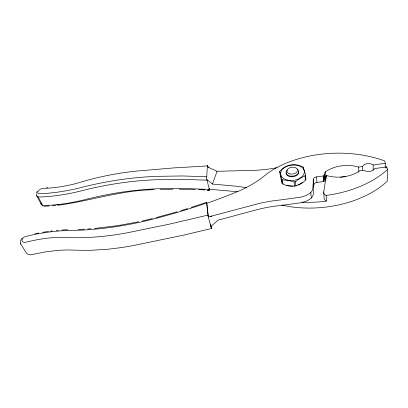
<?xml version="1.0" encoding="UTF-8"?>
<svg xmlns="http://www.w3.org/2000/svg" width="408" height="408" viewBox="0 0 408 408"><rect width="100%" height="100%" fill="white"/><g stroke="black" fill="none" stroke-linecap="round" stroke-linejoin="round"><path stroke-width="0.61" d="M373.142 170.065L373.192 165.005A6.008 3.774 -1.2 0 0 367.226 163.7A6.008 3.774 -1.2 0 0 362.625 166.515L358.734 167.066A28.509 18.625 -2.2 0 0 325.482 171.814L324.436 173.252L325.14 180.239A1.591 1.04 -4.2 0 1 323.717 181.494L316.975 182.432A3.641 2.402 -4.6 0 0 313.854 184.651L313.507 186.481M385.208 167.724L385.341 163.271L384.433 160.808L382.092 159.982A102.77 72.114 -1.7 0 0 285.983 163.21A79.892 54.922 -3.3 0 0 264.721 175.598A83.859 50.317 -13.9 0 1 235.844 192.316A295.642 135.946 -16.4 0 1 212.257 201.343L206.8 203.271L208.345 216.934L211.859 216.056M206.596 176.705L182.606 175.96L156.738 176.343A462.8 356.607 -58.4 0 0 81.33 187.476A121.558 61.924 -20 0 1 40.193 193.739L38.536 193.703A4.233 2.397 -24.9 0 1 38.449 190.76A4.233 2.397 -24.9 0 1 42.784 188.46L43.258 188.425A95.365 49.521 -20.6 0 0 76.23 183.508A294.25 227.307 -40.1 0 1 136.639 171.095L173.211 167.958L207.361 165.929L206.647 178.408L209.279 189.445L185.181 188.501L159.793 188.71A442.665 344.138 -59.4 0 0 86.062 199.364A121.798 63.76 -20.2 0 1 44.793 205.515L42.187 205.275A6.497 3.769 -25.3 0 1 41.055 203.867M386.631 168.116L386.667 166.877L374.427 168.611A6.018 3.779 -1.1 0 1 369.801 171.477A6.018 3.779 -1.1 0 1 363.778 170.121L359.861 170.682A27.101 16.942 -3.6 0 1 326.354 175.435L323.702 191.954L324.095 197.645A5.666 3.82 -3 0 0 326.497 201.129L323.488 201.501A86.419 52.81 -5.7 0 1 301.884 202.169M386.667 166.877L387.6 169.402L387.207 181.203L385.682 182.626A85.67 52.969 -5.5 0 1 292.684 207.035A69.834 44.064 -5.7 0 1 281.729 204.969M324.773 174.68A1.601 1.035 -4.4 0 1 323.34 175.935L316.537 176.888A3.672 2.397 -4.7 0 0 313.37 179.26L312.86 188.144A12.362 8.236 -6 0 1 310.809 192.51L311.309 198.059A18.064 12.092 -6.2 0 1 300.66 202.781L280.73 205.494A124.649 100.858 -4.4 0 0 254.082 210.487L218.061 220.147L210.89 226.501L210.61 223.987M209.284 189.281L209.34 188.501L208.962 189.817L207.427 190.516L209.539 190.281L209.284 189.236L237.471 191.74M209.539 190.281L209.615 189.062M22.256 237.976C20.696 239.557 19.762 242.097 20.874 244.183L26.53 253.271L28.264 254.459L30.473 254.857L45.931 251.797L59.109 250.257L67.692 249.956L88.352 250.436L107.391 249.303L121.36 247.6L132.661 245.703L183.758 235.1L211.359 228.541L211.135 225.945M36.383 193.071L37.25 191.286M246.646 187.859A101.959 75.888 -16.6 0 0 236.319 186.206L212.446 184.069L217.056 171.289L250.522 170.427A87.96 50.255 -9.8 0 0 275.456 167.979L276.981 167.703M325.1 180.683L324.702 175.19M206.897 203.062L206.611 202.281L208.146 216.255L211.359 228.541M305.5 180.203L305.077 175.787L305.521 174.935L303.266 167.147C295.525 162.863 285.289 164.291 279.745 171.416L280.337 175.766L282.198 183.61C289.981 188.19 300.451 186.742 305.944 179.357L305.521 174.935M280.337 175.766L280.571 175.369M325.839 177.373L324.804 178.811L324.559 175.103M387.6 169.402L386.045 170.83A87.154 52.647 -5.9 0 1 327.69 195.223L326.125 195.422A5.722 3.815 -3.3 0 1 323.702 191.954M279.745 171.416L281.612 179.239L282.438 179.857L288.196 180.433L294.132 181.958L295.453 181.723L300.232 178.27L305.077 175.787M206.611 202.281L191.204 207.437M206.611 202.99L201.945 204.592A296.891 136.216 -16.4 0 1 152.429 219.259A204.428 105.279 -17 0 1 70.737 230.454A217.505 148.578 -42.2 0 0 26.433 236.303L24.429 236.905A4.702 2.825 -28.4 0 0 22.022 240.786A4.702 2.825 -28.4 0 0 25.464 242.316L26.015 242.199A153.484 103.163 -38.1 0 1 62.327 237.288A175.195 94.891 -17.7 0 0 127.877 232.677L169.366 224.155L207.973 215.098M187.716 208.549L180.713 210.712M177.2 211.762L156.009 217.648M210.615 216.368L253.072 205.081A125.98 101.072 -4.7 0 1 279.954 200.017L300.064 197.258A18.222 12.072 -6.3 0 0 310.809 192.51M152.464 218.555L142.101 221.029M138.644 221.784L117.994 225.614L94.35 228.495M34.797 233.779L38.735 233.009M42.656 232.31L48.516 231.418M373.192 165.005L385.341 163.271M50.465 231.163L52.403 230.923M57.717 205.326C90.03 201.037 121.309 190.077 154.199 189.71M56.967 204.643L58.257 204.515M56.273 230.51L58.206 230.331M55.962 205.505L52.479 205.805M87.735 229L91.035 228.766M62.052 230.036L67.779 229.745M46.64 187.706L47.935 187.634M49.031 206.035L43.809 206.249M84.461 229.199L77.969 229.495M36.536 193.953A6.589 3.743 -25 0 0 37.633 196.773L40.265 196.998A123.308 63.123 -20.1 0 0 82.074 190.669A454.145 350.62 -58.3 0 1 156.799 179.699L182.519 179.362L206.938 180.183M160.344 189.455L172.997 189.2M179.347 189.19L195.294 189.501M198.497 189.623L204.918 189.929M323.238 178.046L324.737 178.612L325.14 180.239M208.029 167.147L217.056 171.289M325.074 180.035L325.89 180.576M206.851 179.525L212.446 184.069M324.442 175.348L325.14 176.363M36.664 195.789L41.218 204.281M38.26 197.069L42.809 205.576M20.502 243.224L20.874 244.183M208.223 167.423L207.917 166.199A2.397 0.372 83.4 0 0 207.366 165.934M282.438 179.857L283.019 184.232M281.612 179.239L282.198 183.61M294.132 181.958L294.637 186.359M295.453 181.723L295.953 186.124M303.266 167.147L303.389 168.407M313.37 179.26L313.834 184.799L313.334 193.693A12.255 8.247 -5.8 0 1 311.309 198.059M316.537 176.888L316.975 182.432M323.34 175.935L323.717 181.494M323.228 175.94L323.605 181.504M326.125 195.422L326.497 201.129M325.482 171.814L325.956 179.229M326.354 175.435L326.431 176.695M358.734 167.066L358.795 172.089M362.625 166.515L362.646 170.289M302.466 182.233A11.801 7.706 -6.8 0 1 301.803 182.804M301.441 183.075A11.801 7.706 -6.8 0 1 299.849 184.064M299.416 184.283A11.801 7.706 -6.8 0 1 298.044 184.865M292.995 185.921A11.801 7.706 -6.8 0 1 287.977 185.482M287.518 185.354A11.801 7.706 -6.8 0 1 286.63 185.064M298.687 171.503A6.355 4.106 -7 0 1 292.689 176.766A6.355 4.106 -7 0 1 286.166 172.686M297.238 169.055A6.36 4.106 -7 0 1 296.845 174.66A6.36 4.106 -7 0 1 288.278 175.481A6.36 4.106 -7 0 1 287.247 170.014M323.289 177.796A1.581 1.03 -4.2 0 1 324.737 178.612M40.978 203.414A6.497 3.769 -25.3 0 1 40.984 202.939M340.537 177.24A27.999 18.671 -1.7 0 1 342.96 176.914M343.449 176.863A27.999 18.671 -1.7 0 1 345.913 176.71M287.11 180.005A11.903 7.691 -7 0 0 304.332 171.508A11.903 7.691 -7 0 0 286.054 166.719A11.903 7.691 -7 0 0 287.11 180.005M289.16 173.696A5.355 3.442 -7 0 0 297.529 170.57A5.355 3.442 -7 0 0 289.976 167.668A5.355 3.442 -7 0 0 289.16 173.696"/></g></svg>
